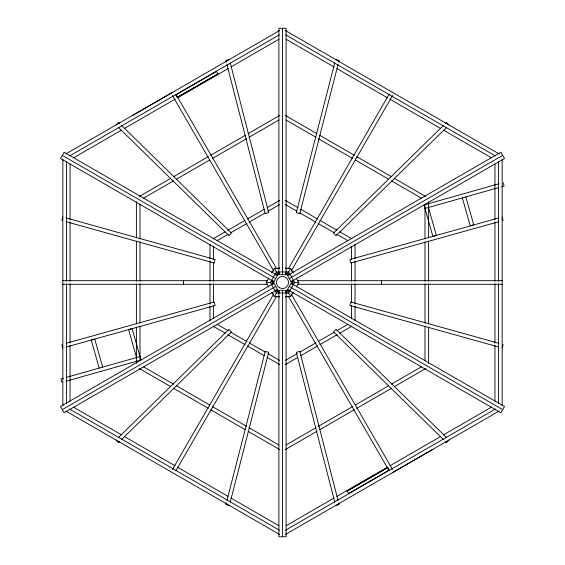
<?xml version="1.0" encoding="UTF-8"?>
<svg xmlns="http://www.w3.org/2000/svg" width="565" height="565" viewBox="0 0 565 565"><rect width="100%" height="100%" fill="white"/><g stroke="black" fill="none" stroke-linecap="round" stroke-linejoin="round"><path stroke-width="0.85" d="M334.741 62.92L296.286 212.694L299.782 213.591L338.025 64.671M338.675 62.115L339.113 60.413L335.617 59.516M226.325 502.885L225.887 504.587L229.383 505.484M226.975 500.329L265.218 351.409L268.714 352.306L230.259 502.08M61.86 220.491L62.835 217.009M502.165 347.991L503.14 344.509M268.749 286.964L266.172 282.5L268.749 278.037M271.758 272.824L274.336 268.361L279.491 268.361M270.338 282.5L276.419 271.97L288.581 271.97L294.662 282.5L288.581 293.03L276.419 293.03L270.338 282.5L266.172 282.5M172.424 469.543L273.905 293.779M288.369 268.721L389.002 94.419M271.758 292.176L274.336 296.639L276.419 293.03M288.581 271.97L290.664 268.361L293.242 272.824M175.998 470.581L276.631 296.279M291.095 271.221L392.576 95.457M285.509 296.639L290.664 296.639L293.242 292.176M296.251 286.964L298.829 282.5L296.251 278.037M115.952 125.006L118.473 122.428L119.731 123.657M449.048 439.994L446.527 442.572L445.269 441.343M118.459 437.536L228.945 329.346L231.466 331.923L121.616 439.499M119.731 441.343L118.473 442.572L115.952 439.994M443.384 125.501L333.534 233.077L336.055 235.654L446.541 127.464M445.269 123.657L446.527 122.428L449.048 125.006M132.033 115.769L172.664 92.264M177.198 97.307L217.829 73.796M347.171 491.204L387.802 467.693M392.336 472.736L432.967 449.232M65.808 153.955L279.52 30.567M69.495 155.996L279.449 34.783M73.662 157.762L121.468 130.162M124.307 128.523L175.207 99.129M177.339 97.9L228.246 68.513M231.085 66.875L278.891 39.275M139.244 196.507L170.644 178.378M173.66 176.64L208.337 156.618M210.625 155.297L245.245 135.31M248.084 133.665L279.654 115.437M143.623 198.153L173.54 180.878M176.45 179.197L209.693 160.001M212.369 158.461L246.686 138.644M248.974 137.323L278.891 120.055M213.019 238.861L225.237 231.805M227.681 230.4L245.118 220.329M247.35 219.043L264.173 209.325M267.231 207.56L279.654 200.391M217.186 240.626L228.062 234.348M230.901 232.702L246.926 223.458M249.151 222.172L265.077 212.977M267.789 211.409L279.491 204.65M271.327 272.584L272.817 271.723M278.029 268.714L279.52 267.852M275.656 274.258L278.785 272.45M275.812 275.204L279.527 273.065M273.926 283.284L60.504 406.496L64.12 412.754L277.535 289.534M287.465 275.466L500.88 152.246L504.496 158.504L291.074 281.716M62.312 409.625L275.727 286.406M289.273 278.594L502.688 155.375M285.473 291.936L289.188 289.796M286.215 292.55L289.344 290.742M285.48 297.148L286.971 296.286M292.183 293.277L293.673 292.416M285.509 360.35L297.211 353.591M299.923 352.023L315.849 342.828M318.074 341.543L334.099 332.298M336.938 330.652L347.814 324.374M285.346 364.609L297.769 357.44M300.827 355.675L317.65 345.957M319.882 344.671L337.319 334.6M339.763 333.195L351.981 326.139M286.109 444.945L316.026 427.677M318.314 426.356L352.631 406.539M355.307 404.999L388.55 385.803M391.46 384.122L421.377 366.847M285.346 449.563L316.916 431.335M319.755 429.69L354.375 409.703M356.663 408.382L391.34 388.36M394.356 386.622L425.756 368.493M286.109 525.725L333.915 498.125M336.754 496.487L387.661 467.1M389.793 465.871L440.693 436.477M443.532 434.838L491.338 407.238M285.551 530.217L495.505 409.004M285.48 534.434L499.192 411.045M498.923 183.773L424.004 204.975L432.903 236.417L436.378 235.436L428.461 207.461M424.986 208.45L498.224 187.721M501.593 186.768L504.114 186.055L503.132 182.58M63.407 378.232L60.886 378.945L61.867 382.42M66.776 377.279L140.014 356.55M66.077 381.227L140.996 360.025L132.097 328.583L128.622 329.565L136.539 357.539M498.782 217.956L349.848 259.54L350.816 263.015L498.909 221.671M66.091 343.329L214.184 301.985L215.152 305.46L66.218 347.044M229.383 59.516L225.887 60.413L226.325 62.115M335.617 505.484L339.113 504.587L338.675 502.885M285.509 268.361L290.664 268.361M62.835 280.692L267.633 280.692M297.367 280.692L502.165 280.692M294.662 282.5L298.829 282.5M62.835 284.308L267.633 284.308M297.367 284.308L502.165 284.308M274.336 296.639L279.491 296.639M66.218 217.956L215.152 259.54L214.184 263.015L66.091 221.671M498.909 343.329L350.816 301.985L349.848 305.46L498.782 347.044M285.48 30.567L499.192 153.955M285.551 34.783L495.505 155.996M286.109 39.275L334.162 67.016M337.001 68.655L387.654 97.9M389.786 99.129L440.446 128.382M443.695 130.254L491.338 157.762M285.346 115.437L316.916 133.665M319.755 135.31L354.375 155.297M356.663 156.618L391.34 176.64M394.356 178.378L425.756 196.507M286.109 120.055L316.026 137.323M318.314 138.644L352.631 158.461M355.307 160.001L388.55 179.197M391.46 180.878L421.377 198.153M285.346 200.391L298.08 207.743M300.827 209.325L317.65 219.043M319.882 220.329L337.093 230.266M339.763 231.805L351.981 238.861M285.509 204.65L296.985 211.275M299.824 212.92L315.849 222.172M318.074 223.458L334 232.653M336.705 234.214L347.814 240.626M285.502 267.866L286.992 268.728M292.204 271.737L293.694 272.598M286.215 272.45L289.344 274.258M285.473 273.065L289.188 275.204M277.535 275.466L64.12 152.246L60.504 158.504L273.926 281.716M291.074 283.284L504.496 406.496L500.88 412.754L287.465 289.534M62.312 155.375L275.727 278.594M289.273 286.406L502.688 409.625M275.812 289.796L279.527 291.936M275.656 290.742L278.785 292.55M271.306 292.402L272.796 293.263M278.008 296.272L279.498 297.134M217.186 324.374L228.295 330.786M231 332.347L246.926 341.543M249.151 342.828L265.176 352.08M268.015 353.725L279.491 360.35M213.019 326.139L225.237 333.195M227.907 334.734L245.118 344.671M247.35 345.957L264.173 355.675M266.92 357.257L279.654 364.609M143.623 366.847L173.54 384.122M176.45 385.803L209.693 404.999M212.369 406.539L246.686 426.356M248.974 427.677L278.891 444.945M139.244 368.493L170.644 386.622M173.66 388.36L208.337 408.382M210.625 409.703L245.245 429.69M248.084 431.335L279.654 449.563M73.662 407.238L121.305 434.746M124.554 436.618L175.214 465.871M177.346 467.1L227.999 496.345M230.838 497.984L278.891 525.725M69.495 409.004L279.449 530.217M65.808 411.045L279.52 534.434M446.541 437.536L336.055 329.346L333.534 331.923L443.384 439.499M121.616 125.501L231.466 233.077L228.945 235.654L118.459 127.464M175.998 94.419L276.631 268.721M291.095 293.779L392.576 469.543M274.336 268.361L276.419 271.97M288.581 293.03L290.664 296.639M172.424 95.457L273.905 271.221M288.369 296.279L389.002 470.581M465.814 196.895L473.724 224.863L470.25 225.852L462.34 197.877M102.661 367.123L94.751 339.148L91.276 340.137L99.186 368.105M502.165 217.009L503.14 220.491M61.86 344.509L62.835 347.991M230.259 62.92L268.714 212.694L265.218 213.591L226.975 64.671M338.025 500.329L299.782 351.409L296.286 352.306L334.741 502.08M502.165 159.196L502.165 405.804M498.556 161.929L498.556 281.179M498.556 283.821L498.556 403.071M494.947 164.012L494.947 219.495M494.947 221.96L494.947 281.264M494.947 283.729L494.947 343.04M494.947 345.505L494.947 400.988M428.602 201.663L428.602 237.886M428.602 241.17L428.602 281.215M428.602 283.785L428.602 323.83M428.602 327.114L428.602 363.337M424.986 204.403L424.986 238.946M424.986 241.989L424.986 281.215M424.986 283.785L424.986 323.011M424.986 326.054L424.986 360.597M381.523 280.692L381.523 284.308M355.032 244.151L355.032 258.608M355.032 260.903L355.032 281.215M355.032 283.785L355.032 304.097M355.032 306.124L355.032 320.849M351.423 246.206L351.423 259.434M351.423 262.711L351.423 281.215M351.423 283.785L351.423 302.84M351.423 305.305L351.423 318.794M293.058 280.692L293.058 284.308M292.162 280.353L292.162 284.647M286.109 274.682L286.109 28.25L278.891 28.25L278.891 274.682M286.109 290.318L286.109 536.75L278.891 536.75L278.891 290.318M282.5 28.25L282.5 274.682M282.5 290.318L282.5 536.75M272.839 280.353L272.839 284.647M271.942 280.692L271.942 284.308M213.577 246.206L213.577 259.695M213.577 262.16L213.577 281.215M213.577 283.785L213.577 302.289M213.577 305.566L213.577 318.794M209.968 244.151L209.968 258.876M209.968 260.903L209.968 281.215M209.968 283.785L209.968 304.097M209.968 306.392L209.968 320.849M183.477 280.692L183.477 284.308M140.014 204.403L140.014 238.946M140.014 241.989L140.014 281.215M140.014 283.785L140.014 323.011M140.014 326.054L140.014 360.597M136.398 201.663L136.398 237.886M136.398 241.17L136.398 281.215M136.398 283.785L136.398 323.83M136.398 327.114L136.398 363.337M70.053 164.012L70.053 219.495M70.053 221.96L70.053 281.271M70.053 283.736L70.053 343.04M70.053 345.505L70.053 400.988M66.444 161.929L66.444 281.179M66.444 283.821L66.444 403.071M62.835 159.196L62.835 405.804M277.987 274.682L273.474 282.5L277.987 290.318L287.013 290.318L291.526 282.5L287.013 274.682L277.987 274.682M216.473 71.451L175.842 94.962L177.332 97.54L217.963 74.036L216.473 71.451M387.668 467.46L347.037 490.964L348.527 493.549L389.158 470.038L387.668 467.46M279.477 287.74A6.046 6.046 0 0 0 288.546 282.5A6.046 6.046 0 0 0 279.477 277.26A6.046 6.046 0 0 0 279.477 287.74"/></g></svg>
